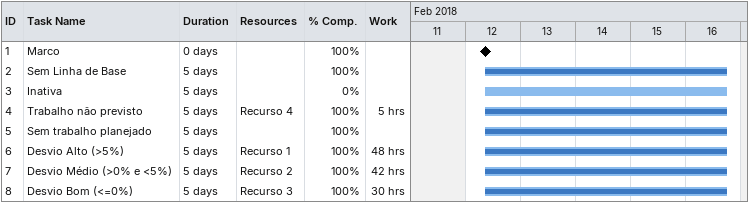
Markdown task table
| ID | Task | Duration | Start | Finish | Resources | % complete | Work (h) |
|---|---|---|---|---|---|---|---|
| 1 | Marco | 0d | 2018-02-12 | 2018-02-12 |  | 100 |  |
| 2 | Sem Linha de Base | 5d | 2018-02-12 | 2018-02-16 |  | 100 |  |
| 3 | Inativa | 5d | 2018-02-12 | 2018-02-16 |  | 0 |  |
| 4 | Trabalho não previsto | 5d | 2018-02-12 | 2018-02-16 | Recurso 4 | 100 | 5 |
| 5 | Sem trabalho planejado | 5d | 2018-02-12 | 2018-02-16 |  | 100 |  |
| 6 | Desvio Alto (>5%) | 5d | 2018-02-12 | 2018-02-16 | Recurso 1 | 100 | 48 |
| 7 | Desvio Médio (>0% e <5%) | 5d | 2018-02-12 | 2018-02-16 | Recurso 2 | 100 | 42 |
| 8 | Desvio Bom (<=0%) | 5d | 2018-02-12 | 2018-02-16 | Recurso 3 | 100 | 30 |
